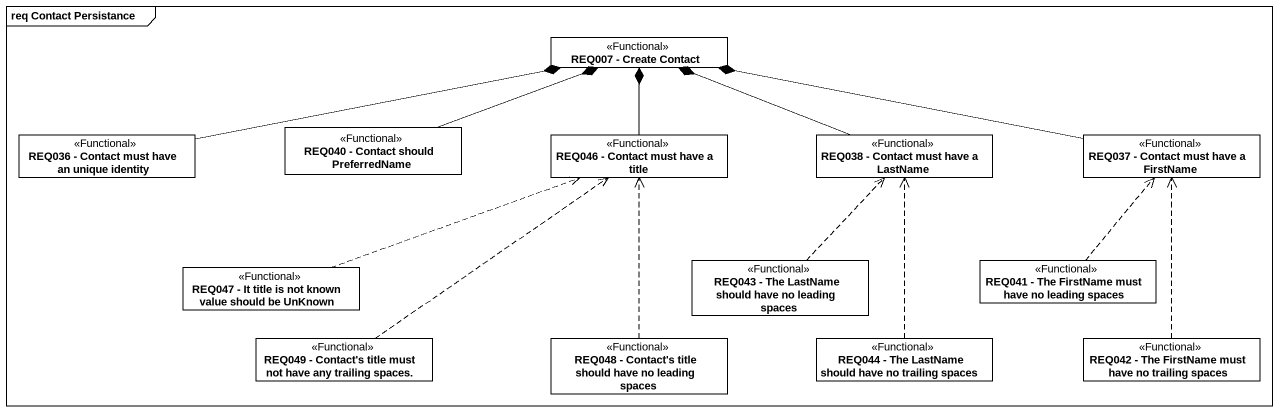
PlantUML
@startuml
mainframe req Contact Persistance
hide circle
hide empty members
class "REQ007 - Create Contact" as REQ007_Create_Contact <<Functional>>
class "REQ036 - Contact must have an unique identity" as REQ036_Contact_must_have_an <<Functional>>
class "REQ040 - Contact should PreferredName" as REQ040_Contact_should <<Functional>>
class "REQ046 - Contact must have a title" as REQ046_Contact_must_have_a <<Functional>>
class "REQ038 - Contact must have a LastName" as REQ038_Contact_must_have_a <<Functional>>
class "REQ037 - Contact must have a FirstName" as REQ037_Contact_must_have_a <<Functional>>
class "REQ043 - The LastName should have no leading spaces" as REQ043_The_LastName_should <<Functional>>
class "REQ041 - The FirstName must have no leading spaces" as REQ041_The_FirstName_must <<Functional>>
class "REQ047 - It title is not known value should be UnKnown" as REQ047_It_title_is_not <<Functional>>
class "REQ049 - Contact's title must not have any trailing spaces." as REQ049_Contact_s_title_must <<Functional>>
class "REQ048 - Contact's title should have no leading spaces" as REQ048_Contact_s_title <<Functional>>
class "REQ044 - The LastName should have no trailing spaces" as REQ044_The_LastName_should <<Functional>>
class "REQ042 - The FirstName must have no trailing spaces" as REQ042_The_FirstName_must <<Functional>>
REQ036_Contact_must_have_an -right-* REQ007_Create_Contact
REQ040_Contact_should -right-* REQ007_Create_Contact
REQ046_Contact_must_have_a -up-* REQ007_Create_Contact
REQ038_Contact_must_have_a -left-* REQ007_Create_Contact
REQ037_Contact_must_have_a -left-* REQ007_Create_Contact
REQ043_The_LastName_should .up.> REQ038_Contact_must_have_a
REQ041_The_FirstName_must .up.> REQ037_Contact_must_have_a
REQ047_It_title_is_not .right.> REQ046_Contact_must_have_a
REQ049_Contact_s_title_must .up.> REQ046_Contact_must_have_a
REQ048_Contact_s_title .up.> REQ046_Contact_must_have_a
REQ044_The_LastName_should .up.> REQ038_Contact_must_have_a
REQ042_The_FirstName_must .up.> REQ037_Contact_must_have_a
@enduml
